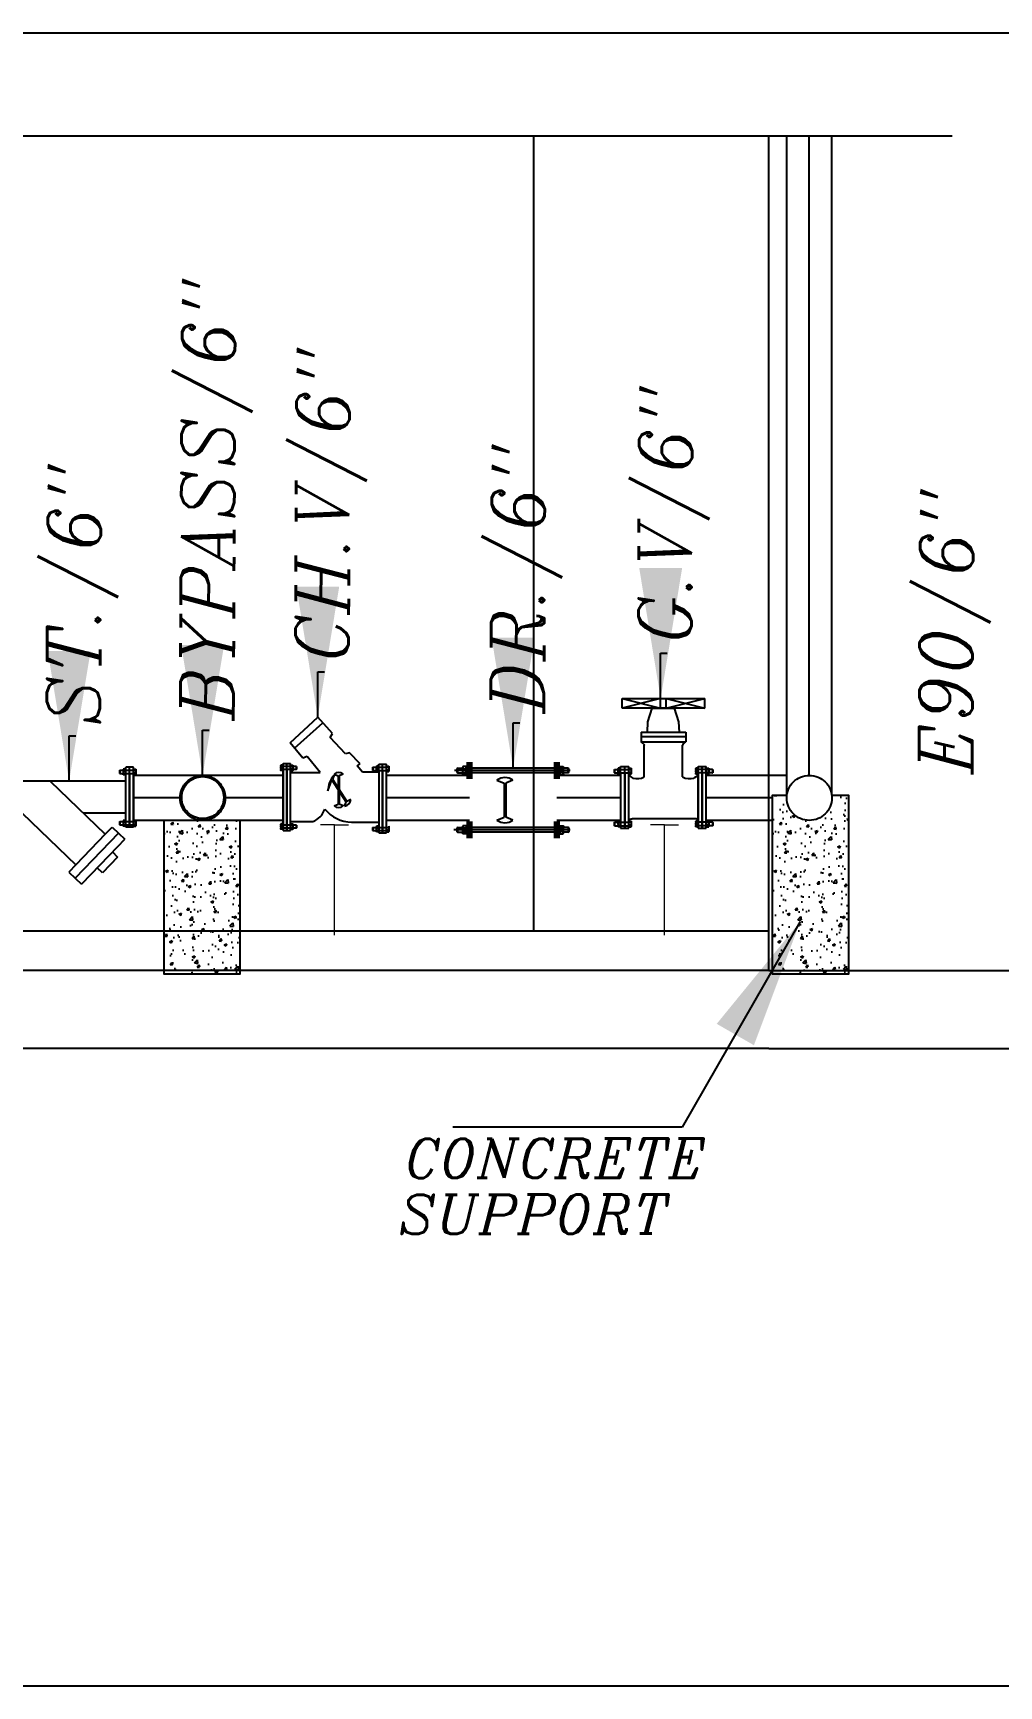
# Model space of a CAD drawing. Extents: x 152000 to 152174, y 158796 to 159332.
# Drawn here: x 152083.35 to 152087.06, y 159137.88 to 159144.21 of the extents above; entities that cross this region are included whole.
import ezdxf

# ---------------------------------------------------------------- set-up
doc = ezdxf.new("R2010")
doc.units = 0
doc.header["$LTSCALE"] = 3
doc.header["$MEASUREMENT"] = 0
for name, pattern in [('AUSGEZOGEN', [0]), ('CENTER', [2, 1.25, -0.25, 0.25, -0.25]), ('CENTERX41', [4.75, 2.5, -0.25, 0.25, -0.25, 0.25, -0.25, 0.25, -0.25, 0.25, -0.25])]:
    doc.linetypes.add(name, pattern=pattern)
doc.layers.get('0').update_dxf_attribs({"linetype": 'CONTINUOUS'})
doc.layers.add('BEAM', color=6, linetype='CONTINUOUS', lineweight=13)
for name, color, linetype in [('DIA 100mm', 1, 'CONTINUOUS'), ('DIM', 144, 'CONTINUOUS'), ('EBENE0', 7, 'AUSGEZOGEN'), ('EOP', 3, 'CONTINUOUS'), ('MECH', 6, 'CONTINUOUS'), ('NUMBERS', 6, 'CONTINUOUS'), ('TEXTS', 1, 'CONTINUOUS')]:
    doc.layers.add(name, color=color, linetype=linetype)
doc.styles.add('italic', font='italicc.shx', dxfattribs={"height": 0.4})
doc.dimstyles.get("Standard").update_dxf_attribs({"dimtxt": 0.7, "dimasz": 0.5, "dimexe": 4.572, "dimexo": 1.5875, "dimgap": 0.01, "dimtad": 1, "dimzin": 0, "dimdsep": 46, "dimtxsty": 'Standard', "dimcen": 2.286, "dimse1": 1, "dimse2": 1, "dimsd1": 1, "dimsd2": 1, "dimadec": 0, "dimazin": 0, "dimtfac": 1, "dimtdec": 4, "dimtofl": 0, "dimtmove": 0, "dimatfit": 3, "dimfxl": 1, "dimtolj": 1, "dimtzin": 0, "dimarcsym": 0})

msp = doc.modelspace()

# ---------------------------------------------------------------- hatches: boundary and pattern name
h = msp.add_hatch()
h.set_pattern_fill('AR-CONC', color=256, scale=0.014554, style=0)
h.set_pattern_definition([(50, (152148.30111, 158421.52011), (0.104393043, -0.009133208), [0.010915813, -0.120073946]), (355, (152148.30111, 158421.52011), (-0.020194449, 0.109477185), [0.00873265, -0.096059157]), (100.4514, (152148.30981, 158421.51935), (0.084198672, 0.100343911), [0.009277014, -0.102047152]), (46.1842, (152148.30111, 158421.54922), (0.15533072, -0.024090329), [0.01637372, -0.18011092]), (96.6356, (152148.31406, 158421.54721), (0.136034715, 0.141777184), [0.01391552, -0.153070704]), (351.1842, (152148.30111, 158421.54922), (0.136034604, 0.14177729), [0.013098976, -0.144088736]), (21, (152148.31567, 158421.54194), (0.086876346, -0.058598835), [0.010915813, -0.120073946]), (326, (152148.31567, 158421.54194), (0.03541313, 0.105541367), [0.00873265, -0.096059157]), (71.4514, (152148.32291, 158421.53705), (0.122289511, 0.046942436), [0.009277014, -0.102047152]), (37.5, (152148.301114, 158421.520106), (0.0017697961, 0.0484507621), [0, -0.0948948037, 0, -0.097514599, 0, -0.0964230176]), (7.5, (152148.301114, 158421.520106), (0.0382882394, 0.057404328), [0, -0.055597876, 0, -0.092711641, 0, -0.036749905]), (327.5, (152148.268658, 158421.520106), (0.0776947474, -0.0032827303), [0, -0.0363860444, 0, -0.1135244584, 0, -0.1506382237]), (317.5, (152148.2541, 158421.520106), (0.084879351, 0.014569697), [0, -0.047301858, 0, -0.075391884, 0, -0.1069749704])])
h.paths.add_polyline_path([(152086.47869, 159141.2911), (152086.41481, 159141.2911, -0.030415), (152086.41545, 159141.28063, -1), (152086.24272, 159141.28063, -0.030415), (152086.24335, 159141.2911), (152086.18761, 159141.2911), (152086.18761, 159140.60555), (152086.47869, 159140.60555)])
h = msp.add_hatch()
h.set_pattern_fill('AR-CONC', color=256, scale=0.014554, style=0)
h.set_pattern_definition([(50, (152145.96932, 158421.52011), (0.104393043, -0.009133208), [0.010915813, -0.120073946]), (355, (152145.96932, 158421.52011), (-0.020194449, 0.109477185), [0.00873265, -0.096059157]), (100.4514, (152145.97802, 158421.51935), (0.084198672, 0.100343911), [0.009277014, -0.102047152]), (46.1842, (152145.96932, 158421.54922), (0.15533072, -0.024090329), [0.01637372, -0.18011092]), (96.6356, (152145.98227, 158421.54721), (0.136034715, 0.141777184), [0.01391552, -0.153070704]), (351.1842, (152145.96932, 158421.54922), (0.136034604, 0.14177729), [0.013098976, -0.144088736]), (21, (152145.98388, 158421.54194), (0.086876346, -0.058598835), [0.010915813, -0.120073946]), (326, (152145.98388, 158421.54194), (0.03541313, 0.105541367), [0.00873265, -0.096059157]), (71.4514, (152145.99112, 158421.53705), (0.122289511, 0.046942436), [0.009277014, -0.102047152]), (37.5, (152145.969324, 158421.520106), (0.0017697961, 0.0484507621), [0, -0.0948948037, 0, -0.097514599, 0, -0.0964230176]), (7.5, (152145.969324, 158421.520106), (0.0382882394, 0.057404328), [0, -0.055597876, 0, -0.092711641, 0, -0.036749905]), (327.5, (152145.936867, 158421.520106), (0.0776947474, -0.0032827303), [0, -0.0363860444, 0, -0.1135244584, 0, -0.1506382237]), (317.5, (152145.92231, 158421.520106), (0.084879351, 0.014569697), [0, -0.047301858, 0, -0.075391884, 0, -0.1069749704])])
h.paths.add_polyline_path([(152084.1469, 159141.19426), (152083.85582, 159141.19426), (152083.85582, 159140.60555), (152084.1469, 159140.60555)])

# ---------------------------------------------------------------- linework, layer by layer
for points in [[(152086.41481, 159141.2911), (152086.47869, 159141.2911), (152086.47869, 159140.60555), (152086.18761, 159140.60555), (152086.18761, 159141.2911), (152086.24335, 159141.2911)], [(152084.1469, 159141.19426), (152084.1469, 159140.60555), (152083.85582, 159140.60555), (152083.85582, 159141.19426)]]:
    msp.add_lwpolyline(points)
at = {"layer": 'BEAM', "color": 2}
for p, q in [((152084.50881, 159141.17727), (152084.45503, 159141.17727)), ((152084.50881, 159141.17727), (152084.5626, 159141.17727)), ((152084.50881, 159140.75455), (152084.50881, 159141.17727)), ((152085.77432, 159141.17727), (152085.72054, 159141.17727)), ((152085.77432, 159141.17727), (152085.82811, 159141.17727)), ((152085.77432, 159140.75455), (152085.77432, 159141.17727))]:
    msp.add_line(p, q, dxfattribs=at)
at = {"layer": 'DIA 100mm', "color": 1, "linetype": 'CENTERX41'}
for centre, radius in [((152084.00375, 159141.28063), 0.08637), ((152084.00414, 159141.28173), 0.08051)]:
    msp.add_circle(centre, radius, dxfattribs=at)
at = {"layer": 'DIM', "color": 1}
for points in [[(152086.24335, 159141.2911), (152086.24335, 159143.8178)], [(152086.41589, 159141.2911), (152086.41589, 159143.8178)]]:
    msp.add_lwpolyline(points, dxfattribs=at)
at = {"layer": 'DIM', "color": 1, "linetype": 'CENTER'}
msp.add_lwpolyline([(152086.32902, 159141.36699), (152086.32907, 159143.8178)], dxfattribs=at)
msp.add_circle((152086.32908, 159141.28063), 0.08637, dxfattribs=at)
at = {"layer": 'EBENE0', "color": 8, "linetype": 'AUSGEZOGEN'}
for p, q in [((152079.2387, 159143.8178), (152086.87628, 159143.8178)), ((152085.27343, 159140.76955), (152085.27343, 159143.8178)), ((152085.27343, 159140.76955), (152085.27343, 159143.8178)), ((152085.27343, 159140.76955), (152085.27343, 159143.8178)), ((152085.27343, 159140.76955), (152085.27343, 159143.8178)), ((152086.17343, 159140.76955), (152086.17343, 159143.8178)), ((152086.17343, 159140.76955), (152086.17343, 159143.8178)), ((152086.17343, 159140.61955), (152086.17343, 159143.8178)), ((152086.17343, 159140.76955), (152072.07343, 159140.76955)), ((152086.17343, 159140.61955), (152072.07343, 159140.61955)), ((152086.17343, 159140.61955), (152087.19284, 159140.61955)), ((152086.17343, 159140.61955), (152087.19284, 159140.61955)), ((152086.17343, 159140.31955), (152072.07343, 159140.31955)), ((152086.17343, 159140.31955), (152087.19284, 159140.31955))]:
    msp.add_line(p, q, dxfattribs=at)
at = {"layer": 'MECH'}
for p, q in [((152085.75927, 159141.66126), (152085.6113, 159141.62458)), ((152085.6113, 159141.66126), (152085.75927, 159141.62458)), ((152085.6113, 159141.66126), (152085.92855, 159141.66126)), ((152085.6113, 159141.62458), (152085.6113, 159141.66126)), ((152085.92855, 159141.62458), (152085.6113, 159141.62458)), ((152085.71032, 159141.5715), (152085.72731, 159141.62458)), ((152085.72731, 159141.62458), (152085.81254, 159141.62458)), ((152085.75927, 159141.62458), (152085.75927, 159141.66126)), ((152085.75927, 159141.66126), (152085.78058, 159141.66126)), ((152085.78058, 159141.62458), (152085.92855, 159141.66126)), ((152085.78058, 159141.66126), (152085.92855, 159141.62458)), ((152085.78058, 159141.62458), (152085.78058, 159141.66126)), ((152085.82952, 159141.5715), (152085.81254, 159141.62458)), ((152085.92855, 159141.62458), (152085.92855, 159141.66126)), ((152084.33889, 159141.49124), (152084.44483, 159141.58999)), ((152084.35597, 159141.4712), (152084.46443, 159141.56803)), ((152084.50125, 159141.52679), (152084.44483, 159141.58999)), ((152085.70876, 159141.53247), (152085.71032, 159141.5715)), ((152085.83109, 159141.53247), (152085.82952, 159141.5715)), ((152084.38825, 159141.43331), (152084.33889, 159141.49124)), ((152084.49297, 159141.51173), (152084.50125, 159141.52679)), ((152084.55113, 159141.44933), (152084.49297, 159141.51173)), ((152085.68469, 159141.53247), (152085.68469, 159141.495)), ((152085.68469, 159141.53247), (152085.85515, 159141.53247)), ((152085.68469, 159141.5153), (152085.85515, 159141.5153)), ((152085.69435, 159141.48746), (152085.68469, 159141.495)), ((152085.68469, 159141.495), (152085.85515, 159141.495)), ((152085.69435, 159141.48746), (152085.69668, 159141.48268)), ((152085.8455, 159141.48746), (152085.84316, 159141.48268)), ((152085.8455, 159141.48746), (152085.85515, 159141.495)), ((152085.85515, 159141.53247), (152085.85515, 159141.495)), ((152084.40429, 159141.43947), (152084.38825, 159141.43331)), ((152084.45488, 159141.37785), (152084.40429, 159141.43947)), ((152084.56717, 159141.45303), (152084.55113, 159141.44933)), ((152084.60789, 159141.41113), (152084.56717, 159141.45303)), ((152085.69668, 159141.36075), (152085.69668, 159141.48268)), ((152085.84316, 159141.36075), (152085.84316, 159141.48268)), ((152083.6847, 159141.38538), (152083.68619, 159141.3862)), ((152083.6847, 159141.38538), (152083.6847, 159141.37436)), ((152083.68619, 159141.37354), (152083.6847, 159141.37436)), ((152083.68619, 159141.3862), (152083.69901, 159141.3862)), ((152083.68619, 159141.3862), (152083.68619, 159141.37354)), ((152083.68619, 159141.37354), (152083.69901, 159141.37354)), ((152083.69982, 159141.39082), (152083.69982, 159141.3862)), ((152083.70862, 159141.39082), (152083.69982, 159141.39082)), ((152083.69982, 159141.3862), (152083.69982, 159141.37354)), ((152083.69982, 159141.38485), (152083.70862, 159141.38485)), ((152083.69982, 159141.37489), (152083.70862, 159141.37489)), ((152083.69982, 159141.36892), (152083.69982, 159141.37354)), ((152083.70862, 159141.36892), (152083.69982, 159141.36892)), ((152083.70862, 159141.3862), (152083.7395, 159141.3862)), ((152083.70862, 159141.37354), (152083.7395, 159141.37354)), ((152083.70906, 159141.1678), (152083.70906, 159141.39799)), ((152083.72403, 159141.39799), (152083.70906, 159141.39799)), ((152083.72403, 159141.1678), (152083.72403, 159141.39799)), ((152083.72403, 159141.37497), (152083.72403, 159141.39799)), ((152083.72403, 159141.1678), (152083.72403, 159141.39799)), ((152083.73899, 159141.39799), (152083.72403, 159141.39799)), ((152083.72403, 159141.1678), (152083.72403, 159141.39799)), ((152083.72403, 159141.37497), (152083.72403, 159141.19082)), ((152083.73899, 159141.1678), (152083.73899, 159141.39799)), ((152083.73899, 159141.37497), (152083.73899, 159141.39799)), ((152083.73899, 159141.1678), (152083.73899, 159141.39799)), ((152083.73899, 159141.37497), (152083.73899, 159141.19082)), ((152083.7395, 159141.39082), (152083.7483, 159141.39082)), ((152083.7483, 159141.38485), (152083.7395, 159141.38485)), ((152083.7483, 159141.37489), (152083.7395, 159141.37489)), ((152083.7395, 159141.36892), (152083.7483, 159141.36892)), ((152083.7483, 159141.39082), (152083.7483, 159141.3862)), ((152083.7483, 159141.3862), (152083.7483, 159141.37354)), ((152083.7483, 159141.36892), (152083.7483, 159141.37354)), ((152084.31197, 159141.40558), (152084.30367, 159141.40558)), ((152084.30367, 159141.40558), (152084.30367, 159141.40122)), ((152084.30367, 159141.40122), (152084.30367, 159141.38927)), ((152084.30367, 159141.39994), (152084.31197, 159141.39994)), ((152084.30367, 159141.39055), (152084.31197, 159141.39055)), ((152084.30367, 159141.38492), (152084.30367, 159141.38927)), ((152084.31197, 159141.38492), (152084.30367, 159141.38492)), ((152084.34112, 159141.40122), (152084.31197, 159141.40122)), ((152084.34112, 159141.38927), (152084.31197, 159141.38927)), ((152084.31245, 159141.15567), (152084.31245, 159141.41235)), ((152084.31245, 159141.41235), (152084.32657, 159141.41235)), ((152084.31245, 159141.39063), (152084.31245, 159141.41235)), ((152084.31245, 159141.15567), (152084.31245, 159141.41235)), ((152084.31245, 159141.39063), (152084.31245, 159141.17739)), ((152084.32657, 159141.15567), (152084.32657, 159141.41235)), ((152084.32657, 159141.15567), (152084.32657, 159141.41235)), ((152084.32657, 159141.15567), (152084.32657, 159141.41235)), ((152084.32657, 159141.15567), (152084.32657, 159141.41235)), ((152084.32657, 159141.39063), (152084.32657, 159141.41235)), ((152084.32657, 159141.41235), (152084.34069, 159141.41235)), ((152084.32657, 159141.15567), (152084.32657, 159141.41235)), ((152084.32657, 159141.39063), (152084.32657, 159141.17739)), ((152084.34069, 159141.15567), (152084.34069, 159141.41235)), ((152084.34069, 159141.37785), (152084.45488, 159141.37785)), ((152084.34112, 159141.40558), (152084.34942, 159141.40558)), ((152084.34942, 159141.39994), (152084.34112, 159141.39994)), ((152084.34942, 159141.39055), (152084.34112, 159141.39055)), ((152084.34112, 159141.38492), (152084.34942, 159141.38492)), ((152084.34942, 159141.40558), (152084.34942, 159141.40122)), ((152084.34942, 159141.40122), (152084.34942, 159141.38927)), ((152084.34942, 159141.38492), (152084.34942, 159141.38927)), ((152084.36228, 159141.40122), (152084.35018, 159141.40122)), ((152084.36228, 159141.38927), (152084.35018, 159141.38927)), ((152084.36228, 159141.40122), (152084.36228, 159141.38927)), ((152084.36368, 159141.40044), (152084.36228, 159141.40122)), ((152084.36228, 159141.38927), (152084.36368, 159141.39005)), ((152084.36368, 159141.40044), (152084.36368, 159141.39005)), ((152084.50783, 159141.36794), (152084.50174, 159141.35193)), ((152084.50732, 159141.37165), (152084.52327, 159141.36537)), ((152084.52327, 159141.36537), (152084.52366, 159141.2562)), ((152084.54252, 159141.37177), (152084.52662, 159141.36538)), ((152084.52662, 159141.36538), (152084.52701, 159141.25621)), ((152084.59555, 159141.40373), (152084.60789, 159141.41113)), ((152084.61652, 159141.37908), (152084.59555, 159141.40373)), ((152084.67897, 159141.37908), (152084.61652, 159141.37908)), ((152084.65528, 159141.39735), (152084.65672, 159141.39815)), ((152084.65528, 159141.39735), (152084.65528, 159141.38664)), ((152084.65672, 159141.38584), (152084.65528, 159141.38664)), ((152084.65672, 159141.39815), (152084.65672, 159141.38584)), ((152084.65672, 159141.39815), (152084.66919, 159141.39815)), ((152084.65672, 159141.38584), (152084.66919, 159141.38584)), ((152084.67853, 159141.40264), (152084.66997, 159141.40264)), ((152084.66997, 159141.40264), (152084.66997, 159141.39815)), ((152084.66997, 159141.39815), (152084.66997, 159141.38584)), ((152084.66997, 159141.39684), (152084.67853, 159141.39684)), ((152084.66997, 159141.38716), (152084.67853, 159141.38716)), ((152084.66997, 159141.38135), (152084.66997, 159141.38584)), ((152084.67853, 159141.38135), (152084.66997, 159141.38135)), ((152084.67853, 159141.39815), (152084.70856, 159141.39815)), ((152084.67853, 159141.38584), (152084.70856, 159141.38584)), ((152084.67897, 159141.38724), (152084.67897, 159141.40962)), ((152084.67897, 159141.40962), (152084.69352, 159141.40962)), ((152084.67897, 159141.38724), (152084.67897, 159141.16871)), ((152084.67897, 159141.37304), (152084.67897, 159141.18291)), ((152084.69352, 159141.40962), (152084.70807, 159141.40962)), ((152084.69352, 159141.38724), (152084.69352, 159141.40962)), ((152084.69352, 159141.14632), (152084.69352, 159141.40962)), ((152084.69352, 159141.38724), (152084.69352, 159141.16871)), ((152084.70807, 159141.14632), (152084.70807, 159141.40962)), ((152084.70856, 159141.40264), (152084.71712, 159141.40264)), ((152084.71712, 159141.39684), (152084.70856, 159141.39684)), ((152084.71712, 159141.38716), (152084.70856, 159141.38716)), ((152084.70856, 159141.38135), (152084.71712, 159141.38135)), ((152084.71712, 159141.40264), (152084.71712, 159141.39815)), ((152084.71712, 159141.39815), (152084.71712, 159141.38584)), ((152084.71712, 159141.38135), (152084.71712, 159141.38584)), ((152085.41264, 159141.38515), (152084.96923, 159141.38515)), ((152084.98183, 159141.39406), (152084.97973, 159141.3929)), ((152084.97973, 159141.37741), (152084.97973, 159141.3929)), ((152084.97973, 159141.37741), (152084.98183, 159141.37625)), ((152084.98183, 159141.37625), (152084.98183, 159141.39406)), ((152084.98183, 159141.39406), (152084.99987, 159141.39406)), ((152084.98183, 159141.37625), (152084.99987, 159141.37625)), ((152085.01338, 159141.40055), (152085.001, 159141.40055)), ((152085.001, 159141.40055), (152085.001, 159141.39406)), ((152085.001, 159141.37625), (152085.001, 159141.39406)), ((152085.001, 159141.39215), (152085.01338, 159141.39215)), ((152085.001, 159141.37815), (152085.01338, 159141.37815)), ((152085.001, 159141.36975), (152085.001, 159141.37625)), ((152085.01338, 159141.36975), (152085.001, 159141.36975)), ((152085.01338, 159141.36975), (152085.01338, 159141.40055)), ((152085.37377, 159141.39406), (152085.01338, 159141.39406)), ((152085.37377, 159141.37625), (152085.01338, 159141.37625)), ((152085.37377, 159141.36975), (152085.37377, 159141.40055)), ((152085.37377, 159141.40055), (152085.38615, 159141.40055)), ((152085.38615, 159141.39215), (152085.37377, 159141.39215)), ((152085.38615, 159141.37815), (152085.37377, 159141.37815)), ((152085.37377, 159141.36975), (152085.38615, 159141.36975)), ((152085.38615, 159141.40055), (152085.38615, 159141.39406)), ((152085.38615, 159141.37625), (152085.38615, 159141.39406)), ((152085.38615, 159141.36975), (152085.38615, 159141.37625)), ((152085.40532, 159141.39406), (152085.38727, 159141.39406)), ((152085.40532, 159141.37625), (152085.38727, 159141.37625)), ((152085.40532, 159141.39406), (152085.40741, 159141.3929)), ((152085.40532, 159141.37625), (152085.40532, 159141.39406)), ((152085.40741, 159141.37741), (152085.40532, 159141.37625)), ((152085.40741, 159141.37741), (152085.40741, 159141.3929)), ((152085.58092, 159141.38829), (152085.58245, 159141.38913)), ((152085.58092, 159141.38829), (152085.58092, 159141.37696)), ((152085.58245, 159141.37611), (152085.58092, 159141.37696)), ((152085.58245, 159141.38913), (152085.58245, 159141.37611)), ((152085.58245, 159141.38913), (152085.59564, 159141.38913)), ((152085.58245, 159141.37611), (152085.59564, 159141.37611)), ((152085.60551, 159141.39388), (152085.59646, 159141.39388)), ((152085.59646, 159141.39388), (152085.59646, 159141.38913)), ((152085.59646, 159141.38913), (152085.59646, 159141.37611)), ((152085.59646, 159141.38774), (152085.60551, 159141.38774)), ((152085.59646, 159141.3775), (152085.60551, 159141.3775)), ((152085.59646, 159141.37136), (152085.59646, 159141.37611)), ((152085.60551, 159141.37136), (152085.59646, 159141.37136)), ((152085.60551, 159141.38913), (152085.63728, 159141.38913)), ((152085.60551, 159141.37611), (152085.63728, 159141.37611)), ((152085.60597, 159141.37758), (152085.60597, 159141.40126)), ((152085.60597, 159141.40126), (152085.62136, 159141.40126)), ((152085.60597, 159141.37758), (152085.60597, 159141.18818)), ((152085.60597, 159141.3607), (152085.60597, 159141.2032)), ((152085.62136, 159141.40126), (152085.63675, 159141.40126)), ((152085.62136, 159141.37758), (152085.62136, 159141.40126)), ((152085.62136, 159141.16451), (152085.62136, 159141.40126)), ((152085.62136, 159141.37758), (152085.62136, 159141.18818)), ((152085.63675, 159141.16451), (152085.63675, 159141.40126)), ((152085.63675, 159141.36699), (152085.65292, 159141.35607)), ((152085.63728, 159141.39388), (152085.64633, 159141.39388)), ((152085.64633, 159141.38774), (152085.63728, 159141.38774)), ((152085.64633, 159141.3775), (152085.63728, 159141.3775)), ((152085.63728, 159141.37136), (152085.64633, 159141.37136)), ((152085.64633, 159141.39388), (152085.64633, 159141.38913)), ((152085.64633, 159141.38913), (152085.64633, 159141.37611)), ((152085.64633, 159141.37136), (152085.64633, 159141.37611)), ((152085.90309, 159141.36699), (152085.88692, 159141.35607)), ((152085.89352, 159141.39388), (152085.89352, 159141.38913)), ((152085.90257, 159141.39388), (152085.89352, 159141.39388)), ((152085.89352, 159141.38913), (152085.89352, 159141.37611)), ((152085.89352, 159141.38774), (152085.90257, 159141.38774)), ((152085.89352, 159141.3775), (152085.90257, 159141.3775)), ((152085.89352, 159141.37136), (152085.89352, 159141.37611)), ((152085.90257, 159141.37136), (152085.89352, 159141.37136)), ((152085.93433, 159141.38913), (152085.90257, 159141.38913)), ((152085.93433, 159141.37611), (152085.90257, 159141.37611)), ((152085.90309, 159141.16451), (152085.90309, 159141.40126)), ((152085.90309, 159141.37758), (152085.90309, 159141.40126)), ((152085.90309, 159141.40126), (152085.91848, 159141.40126)), ((152085.90309, 159141.16451), (152085.90309, 159141.40126)), ((152085.90309, 159141.37758), (152085.90309, 159141.18818)), ((152085.91848, 159141.16451), (152085.91848, 159141.40126)), ((152085.91848, 159141.40126), (152085.93387, 159141.40126)), ((152085.91848, 159141.37758), (152085.91848, 159141.40126)), ((152085.91848, 159141.16451), (152085.91848, 159141.40126)), ((152085.91848, 159141.16451), (152085.91848, 159141.40126)), ((152085.91848, 159141.37758), (152085.91848, 159141.18818)), ((152085.93387, 159141.16451), (152085.93387, 159141.40126)), ((152085.93433, 159141.39388), (152085.94338, 159141.39388)), ((152085.94338, 159141.38774), (152085.93433, 159141.38774)), ((152085.94338, 159141.3775), (152085.93433, 159141.3775)), ((152085.93433, 159141.37136), (152085.94338, 159141.37136)), ((152085.94338, 159141.39388), (152085.94338, 159141.38913)), ((152085.94338, 159141.38913), (152085.94338, 159141.37611)), ((152085.94338, 159141.37136), (152085.94338, 159141.37611)), ((152085.9574, 159141.38913), (152085.94421, 159141.38913)), ((152085.9574, 159141.37611), (152085.94421, 159141.37611)), ((152085.95893, 159141.38829), (152085.9574, 159141.38913)), ((152085.9574, 159141.38913), (152085.9574, 159141.37611)), ((152085.9574, 159141.37611), (152085.95893, 159141.37696)), ((152085.95893, 159141.38829), (152085.95893, 159141.37696)), ((152083.70906, 159141.34417), (152083.31255, 159141.34417)), ((152083.41941, 159141.34417), (152083.63039, 159141.14103)), ((152084.48417, 159141.30702), (152084.49947, 159141.34946)), ((152084.49947, 159141.34946), (152084.55426, 159141.26432)), ((152084.50174, 159141.35193), (152084.55652, 159141.26679)), ((152085.13202, 159141.34845), (152085.15972, 159141.33743)), ((152085.15972, 159141.33743), (152085.15972, 159141.20629)), ((152085.19325, 159141.34845), (152085.16555, 159141.33743)), ((152085.16555, 159141.33743), (152085.16555, 159141.20629)), ((152084.50776, 159141.24981), (152084.52366, 159141.2562)), ((152084.54295, 159141.24994), (152084.52701, 159141.25621)), ((152084.54816, 159141.24831), (152084.55426, 159141.26432)), ((152084.57195, 159141.27424), (152084.55652, 159141.26679)), ((152083.31255, 159141.22168), (152083.51778, 159141.02408)), ((152083.70906, 159141.22162), (152083.54668, 159141.22162)), ((152083.63039, 159141.14103), (152083.65701, 159141.16868)), ((152083.65701, 159141.16868), (152083.70512, 159141.12235)), ((152083.6847, 159141.18892), (152083.68619, 159141.18974)), ((152083.6847, 159141.18892), (152083.6847, 159141.1779)), ((152083.68619, 159141.17708), (152083.6847, 159141.1779)), ((152083.68619, 159141.18974), (152083.69901, 159141.18974)), ((152083.68619, 159141.18974), (152083.68619, 159141.17708)), ((152083.68619, 159141.17708), (152083.69901, 159141.17708)), ((152083.69982, 159141.19436), (152083.69982, 159141.18974)), ((152083.70862, 159141.19436), (152083.69982, 159141.19436)), ((152083.69982, 159141.18974), (152083.69982, 159141.17708)), ((152083.69982, 159141.18839), (152083.70862, 159141.18839)), ((152083.69982, 159141.17844), (152083.70862, 159141.17844)), ((152083.69982, 159141.17246), (152083.69982, 159141.17708)), ((152083.70862, 159141.17246), (152083.69982, 159141.17246)), ((152083.70862, 159141.18974), (152083.7395, 159141.18974)), ((152083.70862, 159141.17708), (152083.7395, 159141.17708)), ((152083.72403, 159141.19082), (152083.72403, 159141.1678)), ((152083.73899, 159141.19082), (152083.73899, 159141.1678)), ((152083.7395, 159141.19436), (152083.7483, 159141.19436)), ((152083.7483, 159141.18839), (152083.7395, 159141.18839)), ((152083.7483, 159141.17844), (152083.7395, 159141.17844)), ((152083.7395, 159141.17246), (152083.7483, 159141.17246)), ((152083.7483, 159141.19436), (152083.7483, 159141.18974)), ((152083.7483, 159141.18974), (152083.7483, 159141.17708)), ((152083.7483, 159141.17246), (152083.7483, 159141.17708)), ((152084.31197, 159141.18074), (152084.30367, 159141.18074)), ((152084.30367, 159141.18074), (152084.30367, 159141.17638)), ((152084.30367, 159141.17638), (152084.30367, 159141.16443)), ((152084.30367, 159141.1751), (152084.31197, 159141.1751)), ((152084.34112, 159141.17638), (152084.31197, 159141.17638)), ((152084.31245, 159141.17739), (152084.31245, 159141.15567)), ((152084.32657, 159141.17739), (152084.32657, 159141.15567)), ((152084.34069, 159141.18978), (152084.42612, 159141.18978)), ((152084.34112, 159141.18074), (152084.34942, 159141.18074)), ((152084.34942, 159141.1751), (152084.34112, 159141.1751)), ((152084.34942, 159141.18074), (152084.34942, 159141.17638)), ((152084.34942, 159141.17638), (152084.34942, 159141.16443)), ((152084.36228, 159141.17638), (152084.35018, 159141.17638)), ((152084.36228, 159141.17638), (152084.36228, 159141.16443)), ((152084.36368, 159141.1756), (152084.36228, 159141.17638)), ((152084.36368, 159141.1756), (152084.36368, 159141.16521)), ((152084.57483, 159141.18756), (152084.67897, 159141.18756)), ((152084.67853, 159141.17215), (152084.66997, 159141.17215)), ((152084.66997, 159141.17215), (152084.66997, 159141.16766)), ((152084.67897, 159141.16871), (152084.67897, 159141.14632)), ((152084.69352, 159141.16871), (152084.69352, 159141.14632)), ((152084.71712, 159141.17215), (152084.71712, 159141.16766)), ((152085.001, 159141.17397), (152085.001, 159141.16747)), ((152085.01338, 159141.17397), (152085.001, 159141.17397)), ((152085.01338, 159141.17397), (152085.01338, 159141.14316)), ((152085.13202, 159141.19527), (152085.15972, 159141.20629)), ((152085.19325, 159141.19527), (152085.16555, 159141.20629)), ((152085.37377, 159141.17397), (152085.37377, 159141.14316)), ((152085.37377, 159141.17397), (152085.38615, 159141.17397)), ((152085.38615, 159141.17397), (152085.38615, 159141.16747)), ((152085.58092, 159141.18623), (152085.58245, 159141.18708)), ((152085.58092, 159141.18623), (152085.58092, 159141.17491)), ((152085.58245, 159141.17406), (152085.58092, 159141.17491)), ((152085.58245, 159141.18708), (152085.58245, 159141.17406)), ((152085.58245, 159141.18708), (152085.59564, 159141.18708)), ((152085.58245, 159141.17406), (152085.59564, 159141.17406)), ((152085.60551, 159141.19183), (152085.59646, 159141.19183)), ((152085.59646, 159141.19183), (152085.59646, 159141.18708)), ((152085.59646, 159141.18708), (152085.59646, 159141.17406)), ((152085.59646, 159141.18569), (152085.60551, 159141.18569)), ((152085.59646, 159141.17545), (152085.60551, 159141.17545)), ((152085.59646, 159141.16931), (152085.59646, 159141.17406)), ((152085.60551, 159141.16931), (152085.59646, 159141.16931)), ((152085.60551, 159141.18708), (152085.63728, 159141.18708)), ((152085.60551, 159141.17406), (152085.63728, 159141.17406)), ((152085.60597, 159141.18818), (152085.60597, 159141.16451)), ((152085.62136, 159141.18818), (152085.62136, 159141.16451)), ((152085.63675, 159141.19426), (152085.64308, 159141.20029)), ((152085.63728, 159141.19183), (152085.64633, 159141.19183)), ((152085.64633, 159141.18569), (152085.63728, 159141.18569)), ((152085.64633, 159141.17545), (152085.63728, 159141.17545)), ((152085.63728, 159141.16931), (152085.64633, 159141.16931)), ((152085.64308, 159141.20029), (152085.64966, 159141.20083)), ((152085.64633, 159141.19183), (152085.64633, 159141.18708)), ((152085.64633, 159141.18708), (152085.64633, 159141.17406)), ((152085.64633, 159141.16931), (152085.64633, 159141.17406)), ((152085.89018, 159141.20083), (152085.64966, 159141.20083)), ((152085.89677, 159141.20029), (152085.89018, 159141.20083)), ((152085.89352, 159141.19183), (152085.89352, 159141.18708)), ((152085.90257, 159141.19183), (152085.89352, 159141.19183)), ((152085.89352, 159141.18708), (152085.89352, 159141.17406)), ((152085.89352, 159141.18569), (152085.90257, 159141.18569)), ((152085.89352, 159141.17545), (152085.90257, 159141.17545)), ((152085.89352, 159141.16931), (152085.89352, 159141.17406)), ((152085.90257, 159141.16931), (152085.89352, 159141.16931)), ((152085.90309, 159141.19426), (152085.89677, 159141.20029)), ((152085.93433, 159141.18708), (152085.90257, 159141.18708)), ((152085.93433, 159141.17406), (152085.90257, 159141.17406)), ((152085.90309, 159141.18818), (152085.90309, 159141.16451)), ((152085.91848, 159141.18818), (152085.91848, 159141.16451)), ((152085.93433, 159141.19183), (152085.94338, 159141.19183)), ((152085.94338, 159141.18569), (152085.93433, 159141.18569)), ((152085.94338, 159141.17545), (152085.93433, 159141.17545)), ((152085.93433, 159141.16931), (152085.94338, 159141.16931)), ((152085.94338, 159141.19183), (152085.94338, 159141.18708)), ((152085.94338, 159141.18708), (152085.94338, 159141.17406)), ((152085.94338, 159141.16931), (152085.94338, 159141.17406)), ((152085.9574, 159141.18708), (152085.94421, 159141.18708)), ((152085.9574, 159141.17406), (152085.94421, 159141.17406)), ((152085.95893, 159141.18623), (152085.9574, 159141.18708)), ((152085.9574, 159141.18708), (152085.9574, 159141.17406)), ((152085.9574, 159141.17406), (152085.95893, 159141.17491)), ((152085.95893, 159141.18623), (152085.95893, 159141.17491)), ((152083.68135, 159141.14524), (152083.5155, 159140.97299)), ((152083.63039, 159141.14103), (152083.51778, 159141.02408)), ((152083.6785, 159141.09471), (152083.70512, 159141.12235)), ((152083.72403, 159141.1678), (152083.70906, 159141.1678)), ((152083.72403, 159141.1678), (152083.70906, 159141.1678)), ((152083.73899, 159141.1678), (152083.72403, 159141.1678)), ((152083.73899, 159141.1678), (152083.72403, 159141.1678)), ((152084.30367, 159141.16571), (152084.31197, 159141.16571)), ((152084.30367, 159141.16008), (152084.30367, 159141.16443)), ((152084.31197, 159141.16008), (152084.30367, 159141.16008)), ((152084.34112, 159141.16443), (152084.31197, 159141.16443)), ((152084.31245, 159141.15567), (152084.32657, 159141.15567)), ((152084.31245, 159141.15567), (152084.32657, 159141.15567)), ((152084.32657, 159141.15567), (152084.34069, 159141.15567)), ((152084.32657, 159141.15567), (152084.34069, 159141.15567)), ((152084.34942, 159141.16571), (152084.34112, 159141.16571)), ((152084.34112, 159141.16008), (152084.34942, 159141.16008)), ((152084.34942, 159141.16008), (152084.34942, 159141.16443)), ((152084.36228, 159141.16443), (152084.35018, 159141.16443)), ((152084.36228, 159141.16443), (152084.36368, 159141.16521)), ((152084.65528, 159141.16686), (152084.65672, 159141.16766)), ((152084.65528, 159141.16686), (152084.65528, 159141.15615)), ((152084.65672, 159141.15535), (152084.65528, 159141.15615)), ((152084.65672, 159141.16766), (152084.65672, 159141.15535)), ((152084.65672, 159141.16766), (152084.66919, 159141.16766)), ((152084.65672, 159141.15535), (152084.66919, 159141.15535)), ((152084.66997, 159141.16766), (152084.66997, 159141.15535)), ((152084.66997, 159141.16635), (152084.67853, 159141.16635)), ((152084.66997, 159141.15667), (152084.67853, 159141.15667)), ((152084.66997, 159141.15086), (152084.66997, 159141.15535)), ((152084.67853, 159141.15086), (152084.66997, 159141.15086)), ((152084.67853, 159141.16766), (152084.70856, 159141.16766)), ((152084.67853, 159141.15535), (152084.70856, 159141.15535)), ((152084.67897, 159141.14632), (152084.69352, 159141.14632)), ((152084.67897, 159141.14632), (152084.69352, 159141.14632)), ((152084.69352, 159141.14632), (152084.70807, 159141.14632)), ((152084.69352, 159141.14632), (152084.70807, 159141.14632)), ((152084.71712, 159141.16635), (152084.70856, 159141.16635)), ((152084.71712, 159141.15667), (152084.70856, 159141.15667)), ((152084.70856, 159141.15086), (152084.71712, 159141.15086)), ((152084.71712, 159141.16766), (152084.71712, 159141.15535)), ((152084.71712, 159141.15086), (152084.71712, 159141.15535)), ((152085.41264, 159141.15857), (152084.9669, 159141.15857)), ((152084.98183, 159141.16747), (152084.97973, 159141.16631)), ((152084.97973, 159141.15082), (152084.97973, 159141.16631)), ((152084.97973, 159141.15082), (152084.98183, 159141.14966)), ((152084.98183, 159141.14966), (152084.98183, 159141.16747)), ((152084.98183, 159141.16747), (152084.99987, 159141.16747)), ((152084.98183, 159141.14966), (152084.99987, 159141.14966)), ((152085.001, 159141.16747), (152085.001, 159141.14966)), ((152085.001, 159141.16557), (152085.01338, 159141.16557)), ((152085.001, 159141.15156), (152085.01338, 159141.15156)), ((152085.001, 159141.14316), (152085.001, 159141.14966)), ((152085.01338, 159141.14316), (152085.001, 159141.14316)), ((152085.37377, 159141.16747), (152085.01338, 159141.16747)), ((152085.37377, 159141.14966), (152085.01338, 159141.14966)), ((152085.38615, 159141.16557), (152085.37377, 159141.16557)), ((152085.38615, 159141.15156), (152085.37377, 159141.15156)), ((152085.37377, 159141.14316), (152085.38615, 159141.14316)), ((152085.38615, 159141.16747), (152085.38615, 159141.14966)), ((152085.38615, 159141.14316), (152085.38615, 159141.14966)), ((152085.40532, 159141.16747), (152085.38727, 159141.16747)), ((152085.40532, 159141.14966), (152085.38727, 159141.14966)), ((152085.40532, 159141.16747), (152085.40532, 159141.14966)), ((152085.40741, 159141.16631), (152085.40532, 159141.16747)), ((152085.40532, 159141.14966), (152085.40741, 159141.15082)), ((152085.40741, 159141.16631), (152085.40741, 159141.15082)), ((152085.60597, 159141.16451), (152085.62136, 159141.16451)), ((152085.60597, 159141.16451), (152085.62136, 159141.16451)), ((152085.62136, 159141.16451), (152085.63675, 159141.16451)), ((152085.62136, 159141.16451), (152085.63675, 159141.16451)), ((152085.90309, 159141.16451), (152085.91848, 159141.16451)), ((152085.90309, 159141.16451), (152085.91848, 159141.16451)), ((152085.91848, 159141.16451), (152085.93387, 159141.16451)), ((152085.91848, 159141.16451), (152085.93387, 159141.16451)), ((152083.6785, 159141.09471), (152083.53927, 159140.95011)), ((152083.67773, 159141.05279), (152083.62046, 159140.99331)), ((152083.65841, 159141.07384), (152083.67773, 159141.05279)), ((152083.51778, 159141.02408), (152083.49116, 159140.99643)), ((152083.49116, 159140.99643), (152083.53927, 159140.95011)), ((152083.62046, 159140.99331), (152083.59992, 159141.01309))]:
    msp.add_line(p, q, dxfattribs=at)
at = {"layer": 'MECH', "const_width": 0.02429}
for points in [[(152085.02643, 159141.41771), (152085.02643, 159141.35352)], [(152085.36154, 159141.41771), (152085.36154, 159141.35352)], [(152085.02643, 159141.12601), (152085.02643, 159141.1902)], [(152085.36154, 159141.12601), (152085.36154, 159141.1902)]]:
    msp.add_lwpolyline(points, dxfattribs=at)
at = {"layer": 'MECH'}
for centre, radius, start, end in [((152083.70331, 159141.38783), 0.0046, 139.521003, 220.478997), ((152083.71059, 159141.37987), 0.01187, 155.220278, 204.779722), ((152083.70331, 159141.37191), 0.0046, 139.521003, 220.478997), ((152083.7448, 159141.38783), 0.0046, 319.521003, 40.478997), ((152083.73752, 159141.37987), 0.01187, 335.220278, 24.779722), ((152083.7448, 159141.37191), 0.0046, 319.521003, 40.478997), ((152084.30697, 159141.40276), 0.00434, 139.521003, 220.478997), ((152084.30697, 159141.38773), 0.00434, 139.521003, 220.478997), ((152084.31384, 159141.39525), 0.0112, 155.220278, 204.779722), ((152084.34612, 159141.40276), 0.00434, 319.521003, 40.478997), ((152084.33925, 159141.39525), 0.0112, 335.220278, 24.779722), ((152084.34612, 159141.38773), 0.00434, 319.521003, 40.478997), ((152084.58, 159141.30485), 0.09585, 138.839458, 178.707206), ((152084.52501, 159141.34763), 0.02983, 54.055368, 126.357043), ((152084.67338, 159141.39974), 0.00447, 139.521003, 220.478997), ((152084.67338, 159141.38426), 0.00447, 139.521003, 220.478997), ((152084.68046, 159141.392), 0.01154, 155.220278, 204.779722), ((152084.71372, 159141.39974), 0.00447, 319.521003, 40.478997), ((152084.70664, 159141.392), 0.01154, 335.220278, 24.779722), ((152084.71372, 159141.38426), 0.00447, 319.521003, 40.478997), ((152085.00592, 159141.39635), 0.00647, 139.521003, 220.478997), ((152085.00592, 159141.37395), 0.00647, 139.521003, 220.478997), ((152085.01616, 159141.38515), 0.0167, 155.220278, 204.779722), ((152085.16264, 159141.30655), 0.05189, 53.849163, 126.150837), ((152085.38122, 159141.39635), 0.00647, 319.521003, 40.478997), ((152085.37098, 159141.38515), 0.0167, 335.220278, 24.779722), ((152085.38122, 159141.37395), 0.00647, 319.521003, 40.478997), ((152085.60006, 159141.39081), 0.00473, 139.521003, 220.478997), ((152085.60006, 159141.37443), 0.00473, 139.521003, 220.478997), ((152085.60755, 159141.38262), 0.01221, 155.220278, 204.779722), ((152085.64273, 159141.39081), 0.00473, 319.521003, 40.478997), ((152085.63524, 159141.38262), 0.01221, 335.220278, 24.779722), ((152085.64273, 159141.37443), 0.00473, 319.521003, 40.478997), ((152085.66837, 159141.41849), 0.06431, 256.098933, 296.118698), ((152085.87147, 159141.41849), 0.06431, 243.881302, 283.901067), ((152085.89712, 159141.39081), 0.00473, 139.521003, 220.478997), ((152085.89712, 159141.37443), 0.00473, 139.521003, 220.478997), ((152085.90461, 159141.38262), 0.01221, 155.220278, 204.779722), ((152085.93979, 159141.39081), 0.00473, 319.521003, 40.478997), ((152085.9323, 159141.38262), 0.01221, 335.220278, 24.779722), ((152085.93979, 159141.37443), 0.00473, 319.521003, 40.478997), ((152084.40286, 159141.25753), 0.07163, 288.944283, 343.720289), ((152084.57895, 159141.3278), 0.1403, 220.091254, 268.316343), ((152084.52527, 159141.27396), 0.02983, 234.055368, 306.357043), ((152084.54231, 159141.27756), 0.02983, 281.316838, 353.618512), ((152083.70331, 159141.19137), 0.0046, 139.521003, 220.478997), ((152083.71059, 159141.18341), 0.01187, 155.220278, 204.779722), ((152083.70331, 159141.17545), 0.0046, 139.521003, 220.478997), ((152083.7448, 159141.19137), 0.0046, 319.521003, 40.478997), ((152083.73752, 159141.18341), 0.01187, 335.220278, 24.779722), ((152083.7448, 159141.17545), 0.0046, 319.521003, 40.478997), ((152084.30697, 159141.17792), 0.00434, 139.521003, 220.478997), ((152084.31384, 159141.17041), 0.0112, 155.220278, 204.779722), ((152084.34612, 159141.17792), 0.00434, 319.521003, 40.478997), ((152084.33925, 159141.17041), 0.0112, 335.220278, 24.779722), ((152084.67338, 159141.16925), 0.00447, 139.521003, 220.478997), ((152084.71372, 159141.16925), 0.00447, 319.521003, 40.478997), ((152085.00592, 159141.16977), 0.00647, 139.521003, 220.478997), ((152085.16264, 159141.23717), 0.05189, 233.849163, 306.150837), ((152085.38122, 159141.16977), 0.00647, 319.521003, 40.478997), ((152085.60006, 159141.18876), 0.00473, 139.521003, 220.478997), ((152085.60006, 159141.17238), 0.00473, 139.521003, 220.478997), ((152085.60755, 159141.18057), 0.01221, 155.220278, 204.779722), ((152085.64273, 159141.18876), 0.00473, 319.521003, 40.478997), ((152085.63524, 159141.18057), 0.01221, 335.220278, 24.779722), ((152085.64273, 159141.17238), 0.00473, 319.521003, 40.478997), ((152085.89712, 159141.18876), 0.00473, 139.521003, 220.478997), ((152085.89712, 159141.17238), 0.00473, 139.521003, 220.478997), ((152085.90461, 159141.18057), 0.01221, 155.220278, 204.779722), ((152085.93979, 159141.18876), 0.00473, 319.521003, 40.478997), ((152085.9323, 159141.18057), 0.01221, 335.220278, 24.779722), ((152085.93979, 159141.17238), 0.00473, 319.521003, 40.478997), ((152084.30697, 159141.16289), 0.00434, 139.521003, 220.478997), ((152084.34612, 159141.16289), 0.00434, 319.521003, 40.478997), ((152084.67338, 159141.15377), 0.00447, 139.521003, 220.478997), ((152084.68046, 159141.16151), 0.01154, 155.220278, 204.779722), ((152084.70664, 159141.16151), 0.01154, 335.220278, 24.779722), ((152084.71372, 159141.15377), 0.00447, 319.521003, 40.478997), ((152085.00592, 159141.14736), 0.00647, 139.521003, 220.478997), ((152085.01616, 159141.15857), 0.0167, 155.220278, 204.779722), ((152085.37098, 159141.15857), 0.0167, 335.220278, 24.779722), ((152085.38122, 159141.14736), 0.00647, 319.521003, 40.478997)]:
    msp.add_arc(centre, radius, start, end, dxfattribs=at)
at = {"layer": 'TEXTS'}
msp.add_lwpolyline([(152087.19284, 159144.21185), (152070.23527, 159144.21185), (152070.23527, 159137.87707), (152087.19284, 159137.87707)], close=True, dxfattribs=at)
for points in [[(152084.31245, 159141.36699), (152083.73899, 159141.36699)], [(152085.02643, 159141.36699), (152084.70807, 159141.36699)], [(152085.60597, 159141.36699), (152085.36154, 159141.36699)], [(152086.24335, 159141.36699), (152085.93387, 159141.36699)], [(152083.91738, 159141.28063), (152083.73899, 159141.28063)], [(152084.31245, 159141.28063), (152084.09012, 159141.28063)], [(152085.02643, 159141.28063), (152084.70807, 159141.28063)], [(152085.60597, 159141.28063), (152085.36154, 159141.28063)], [(152086.18761, 159141.28063), (152085.93387, 159141.28063)], [(152084.31245, 159141.19426), (152083.73899, 159141.19426)], [(152085.02643, 159141.19426), (152084.70807, 159141.19426)], [(152085.60597, 159141.19426), (152085.36154, 159141.19426)], [(152086.18761, 159141.19426), (152085.93387, 159141.19426)]]:
    msp.add_lwpolyline(points, dxfattribs=at)

# ---------------------------------------------------------------- texts
at = {"layer": 'EOP', "char_height": 0.15, "attachment_point": 9, "rotation": 0.076256, "style": 'italic'}
for s, insert in [('\\A1;CONCRETE ', (152085.93707, 159139.8251)), ('\\A1;SUPPORT', (152085.7893, 159139.61068))]:
    msp.add_mtext(s, dxfattribs=dict(at, insert=insert))
at = {"layer": 'NUMBERS', "color": 5, "style": 'italic'}
for s, p in [('BYPASS/6"', (152084.12143, 159141.57602)), ('CH.V/6"', (152084.56256, 159141.79901)), ('G.V/6"', (152085.877, 159141.87028)), ('DR./6"', (152085.3113, 159141.60308)), ('ST./6"', (152083.60982, 159141.55319)), ('E90/6"', (152086.9529, 159141.36979))]:
    msp.add_text(s, height=0.203218, rotation=89.743765, dxfattribs=at).set_placement(p)

# ---------------------------------------------------------------- leaders
for points in [[(152085.75927, 159141.66126), (152085.75932, 159141.83492), (152085.78472, 159141.83491)], [(152084.44483, 159141.58999), (152084.44488, 159141.76364), (152084.47028, 159141.76364)], [(152085.19357, 159141.39406), (152085.19362, 159141.56772), (152085.21902, 159141.56771)], [(152083.49209, 159141.34417), (152083.49213, 159141.51782), (152083.51754, 159141.51782)], [(152084.0037, 159141.36699), (152084.00375, 159141.54065), (152084.02915, 159141.54065)]]:
    msp.add_leader(points, dimstyle='Standard', override={"dimscale": 1, "dimfxl": 0.18})
at = {"color": 7}
msp.add_leader([(152086.29456, 159140.80716), (152085.84163, 159140.01901), (152084.96268, 159140.01901)], dimstyle='Standard', override={"dimscale": 1, "dimgap": 0.09, "dimtad": 0, "dimfxl": 0.18}, dxfattribs=at)

doc.saveas('drawing.dxf')
